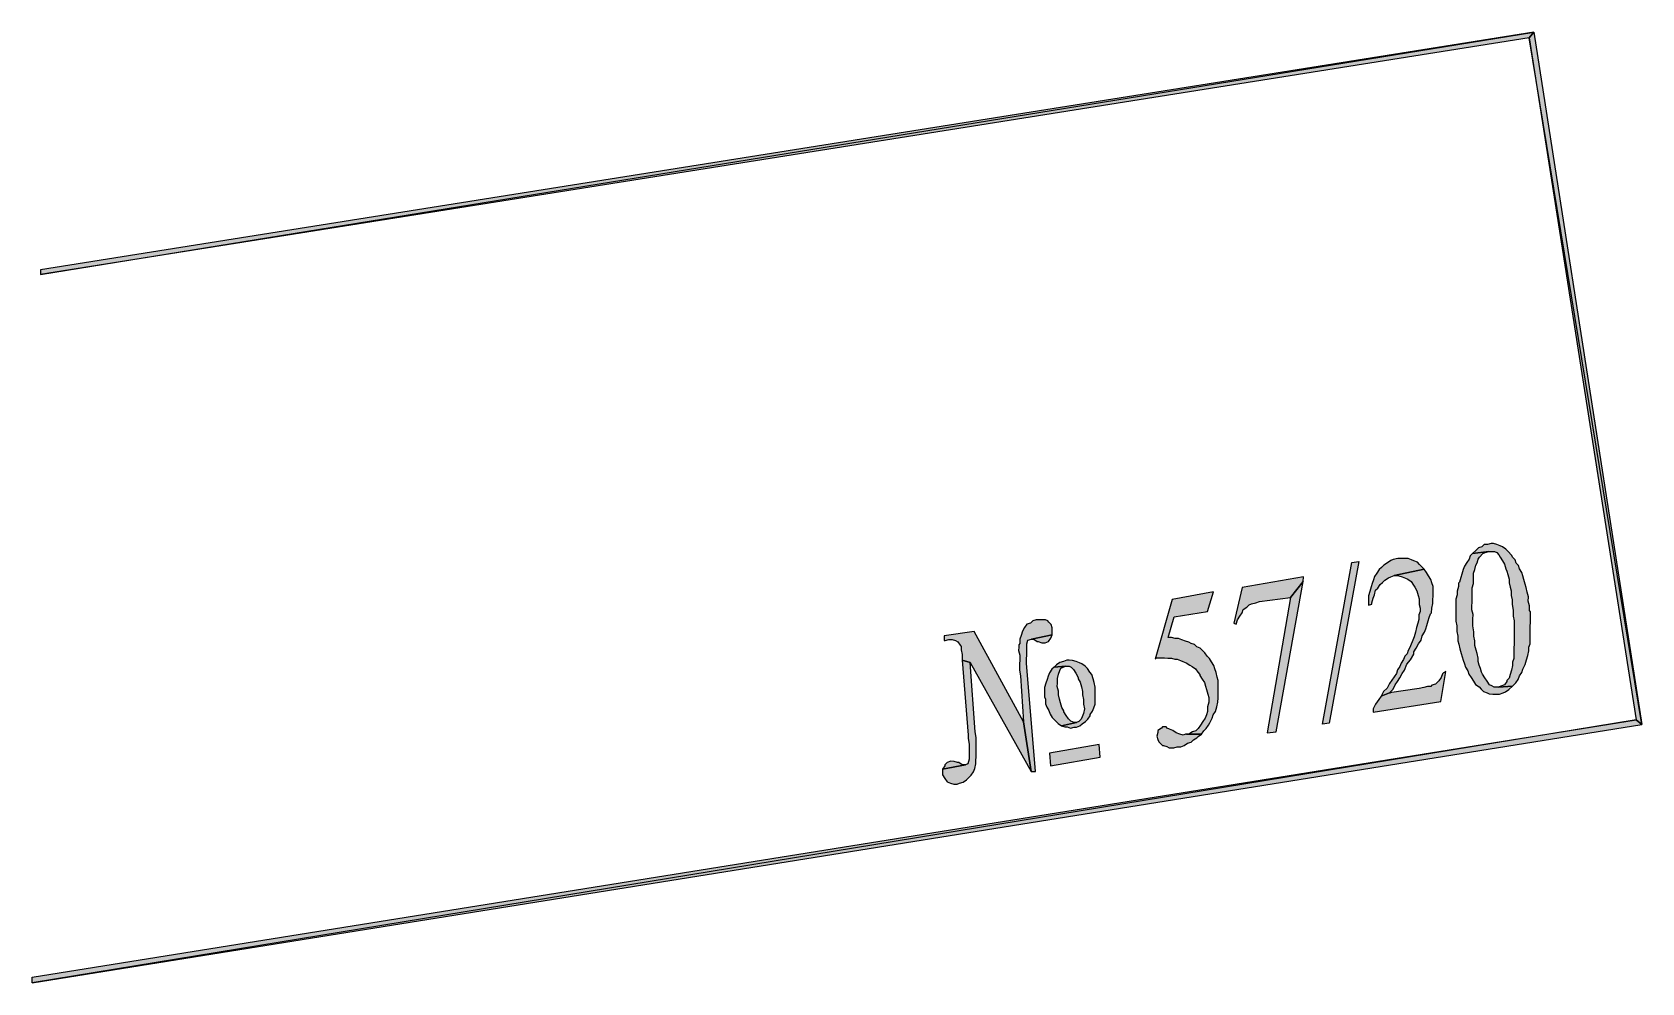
# Model space of a CAD drawing. Extents: x 2474 to 3317, y 1800 to 4862.
# Drawn here: x 2689.42 to 2718.85, y 4022.42 to 4039.79 of the extents above; entities that cross this region are included whole.
import ezdxf

# ---------------------------------------------------------------- set-up
doc = ezdxf.new("R2010")
doc.units = 0
doc.header["$MEASUREMENT"] = 0
doc.layers.add('at_Entity', color=7, linetype='Continuous')
doc.layers.add('at_Solid', color=7, linetype='Continuous')

msp = doc.modelspace()

# ---------------------------------------------------------------- hatches: boundary and pattern name
at = {"layer": 'at_Solid'}
for points in [[(2689.574, 4035.445), (2689.573, 4035.361), (2716.878, 4039.79)], [(2689.573, 4035.361), (2716.878, 4039.79), (2716.793, 4039.686)], [(2689.574, 4035.445), (2689.573, 4035.361), (2716.878, 4039.79)], [(2689.573, 4035.361), (2716.878, 4039.79), (2716.793, 4039.686)], [(2718.852, 4027.139), (2716.793, 4039.686), (2716.878, 4039.79)], [(2718.852, 4027.139), (2716.793, 4039.686), (2716.878, 4039.79)], [(2718.748, 4027.224), (2718.852, 4027.139), (2716.793, 4039.686)], [(2718.748, 4027.224), (2718.852, 4027.139), (2716.793, 4039.686)], [(2715.758, 4030.264), (2715.715, 4030.222), (2715.694, 4030.16), (2715.651, 4030.097), (2715.608, 4030.035), (2715.586, 4029.972), (2715.564, 4029.888), (2715.543, 4029.825), (2715.521, 4029.741), (2715.499, 4029.721), (2715.499, 4029.658), (2715.477, 4029.574), (2715.476, 4029.511), (2715.454, 4029.427), (2715.453, 4029.364), (2715.452, 4029.28), (2715.451, 4029.196), (2715.45, 4029.112), (2715.449, 4029.028), (2715.469, 4028.944), (2715.469, 4028.923), (2715.468, 4028.839), (2715.488, 4028.754), (2715.487, 4028.67), (2715.507, 4028.607), (2715.527, 4028.523), (2715.548, 4028.438), (2715.568, 4028.375), (2715.588, 4028.312), (2715.608, 4028.249), (2715.629, 4028.185), (2715.67, 4028.122), (2715.69, 4028.058), (2715.731, 4027.995), (2715.773, 4027.931), (2715.814, 4027.868), (2715.877, 4027.825), (2715.918, 4027.783), (2715.96, 4027.74), (2716.022, 4027.718), (2716.064, 4027.697), (2716.127, 4027.696), (2716.169, 4027.696), (2716.232, 4027.695), (2716.253, 4027.695), (2716.317, 4027.715), (2716.359, 4027.735), (2716.422, 4027.777), (2716.486, 4027.839), (2716.234, 4027.821), (2716.213, 4027.821), (2716.15, 4027.822), (2716.108, 4027.843), (2716.066, 4027.865), (2716.025, 4027.928), (2715.984, 4027.992), (2715.942, 4028.056), (2715.922, 4028.098), (2715.901, 4028.161), (2715.881, 4028.224), (2715.861, 4028.288), (2715.862, 4028.351), (2715.842, 4028.435), (2715.821, 4028.498), (2715.801, 4028.582), (2715.802, 4028.667), (2715.782, 4028.751), (2715.783, 4028.835), (2715.763, 4028.94), (2715.764, 4028.982), (2715.765, 4029.066), (2715.766, 4029.15), (2715.746, 4029.235), (2715.747, 4029.298), (2715.748, 4029.382), (2715.749, 4029.466), (2715.75, 4029.55), (2715.751, 4029.634), (2715.773, 4029.717), (2715.774, 4029.823), (2715.775, 4029.907), (2715.797, 4029.969), (2715.819, 4030.053), (2715.84, 4030.095), (2715.862, 4030.158), (2715.883, 4030.199), (2715.947, 4030.262), (2715.989, 4030.282), (2716.053, 4030.303)], [(2716.033, 4030.429), (2715.97, 4030.43), (2715.928, 4030.388), (2715.864, 4030.368), (2715.822, 4030.326), (2715.758, 4030.264), (2716.053, 4030.303), (2716.095, 4030.302), (2716.158, 4030.301), (2716.199, 4030.28), (2716.241, 4030.237), (2716.261, 4030.195), (2716.303, 4030.132), (2716.344, 4030.068), (2716.364, 4029.984), (2716.385, 4029.941), (2716.405, 4029.878), (2716.425, 4029.794), (2716.424, 4029.731), (2716.444, 4029.647), (2716.464, 4029.583), (2716.463, 4029.499), (2716.483, 4029.415), (2716.482, 4029.331), (2716.502, 4029.226), (2716.501, 4029.121), (2716.521, 4029.036), (2716.52, 4028.931), (2716.519, 4028.847), (2716.518, 4028.763), (2716.517, 4028.679), (2716.516, 4028.616), (2716.515, 4028.532), (2716.514, 4028.469), (2716.514, 4028.406), (2716.513, 4028.343), (2716.491, 4028.28), (2716.49, 4028.217), (2716.468, 4028.133), (2716.446, 4028.05), (2716.425, 4027.987), (2716.382, 4027.945), (2716.382, 4027.924), (2716.339, 4027.862), (2716.276, 4027.841), (2716.234, 4027.821), (2716.486, 4027.839), (2716.529, 4027.881), (2716.55, 4027.901), (2716.593, 4027.964), (2716.614, 4028.027), (2716.657, 4028.089), (2716.679, 4028.152), (2716.722, 4028.236), (2716.744, 4028.319), (2716.766, 4028.403), (2716.788, 4028.487), (2716.789, 4028.55), (2716.81, 4028.613), (2716.811, 4028.697), (2716.812, 4028.781), (2716.813, 4028.844), (2716.814, 4028.928), (2716.815, 4029.012), (2716.816, 4029.117), (2716.817, 4029.201), (2716.796, 4029.222), (2716.797, 4029.306), (2716.777, 4029.391), (2716.778, 4029.475), (2716.758, 4029.559), (2716.738, 4029.643), (2716.718, 4029.706), (2716.698, 4029.791), (2716.678, 4029.854), (2716.657, 4029.917), (2716.616, 4029.981), (2716.596, 4030.044), (2716.554, 4030.087), (2716.534, 4030.15), (2716.493, 4030.192), (2716.472, 4030.235), (2716.41, 4030.298), (2716.368, 4030.341), (2716.306, 4030.384), (2716.264, 4030.405), (2716.201, 4030.427), (2716.138, 4030.449), (2716.096, 4030.449)], [(2713.676, 4030.12), (2713.137, 4027.164), (2713.011, 4027.144), (2713.55, 4030.101)], [(2714.391, 4030.175), (2714.307, 4030.155), (2714.265, 4030.134), (2714.201, 4030.093), (2714.138, 4030.052), (2714.095, 4030.01), (2714.052, 4029.969), (2714.01, 4029.906), (2713.967, 4029.844), (2713.945, 4029.781), (2713.923, 4029.718), (2713.902, 4029.655), (2713.88, 4029.571), (2713.858, 4029.488), (2713.857, 4029.404), (2713.856, 4029.32), (2713.919, 4029.34), (2713.919, 4029.361), (2713.941, 4029.445), (2713.963, 4029.507), (2713.985, 4029.591), (2714.028, 4029.633), (2714.07, 4029.695), (2714.113, 4029.737), (2714.155, 4029.778), (2714.219, 4029.82), (2714.261, 4029.84), (2714.324, 4029.86), (2714.872, 4029.98), (2714.831, 4030.023), (2714.789, 4030.065), (2714.748, 4030.108), (2714.685, 4030.129), (2714.643, 4030.151), (2714.58, 4030.173), (2714.517, 4030.173), (2714.454, 4030.174)], [(2714.872, 4029.98), (2714.324, 4029.86), (2714.408, 4029.859), (2714.471, 4029.838), (2714.534, 4029.816), (2714.576, 4029.794), (2714.638, 4029.752), (2714.68, 4029.688), (2714.7, 4029.646), (2714.741, 4029.582), (2714.761, 4029.498), (2714.782, 4029.435), (2714.781, 4029.351), (2714.78, 4029.33), (2714.801, 4029.267), (2714.8, 4029.204), (2714.778, 4029.141), (2714.777, 4029.057), (2714.756, 4028.994), (2714.734, 4028.91), (2714.712, 4028.826), (2714.69, 4028.743), (2714.668, 4028.68), (2714.625, 4028.575), (2714.603, 4028.533), (2714.582, 4028.492), (2714.56, 4028.429), (2714.517, 4028.387), (2714.496, 4028.325), (2714.453, 4028.262), (2714.431, 4028.199), (2714.388, 4028.137), (2714.367, 4028.074), (2714.324, 4028.011), (2714.281, 4027.949), (2714.238, 4027.886), (2714.195, 4027.803), (2714.132, 4027.74), (2714.089, 4027.657), (2714.236, 4027.718), (2714.257, 4027.718), (2714.258, 4027.739), (2714.3, 4027.781), (2714.322, 4027.822), (2714.343, 4027.864), (2714.386, 4027.927), (2714.429, 4027.989), (2714.472, 4028.073), (2714.514, 4028.135), (2714.558, 4028.24), (2714.622, 4028.323), (2714.686, 4028.427), (2714.686, 4028.469), (2714.729, 4028.532), (2714.772, 4028.616), (2714.815, 4028.678), (2714.837, 4028.762), (2714.88, 4028.824), (2714.901, 4028.887), (2714.923, 4028.95), (2714.945, 4029.034), (2714.967, 4029.097), (2714.989, 4029.159), (2715.01, 4029.18), (2715.011, 4029.264), (2715.033, 4029.348), (2715.034, 4029.411), (2715.035, 4029.495), (2715.036, 4029.579), (2715.037, 4029.663), (2715.016, 4029.726), (2714.996, 4029.79), (2714.955, 4029.853), (2714.913, 4029.917)], [(2712.664, 4029.838), (2711.548, 4029.641), (2711.394, 4028.991), (2711.435, 4028.97), (2711.457, 4029.053), (2711.5, 4029.116), (2711.543, 4029.179), (2711.565, 4029.241), (2711.628, 4029.283), (2711.671, 4029.324), (2711.713, 4029.345), (2711.797, 4029.365), (2711.86, 4029.385), (2712.429, 4029.462), (2712.663, 4029.754)], [(2712.663, 4029.754), (2712.429, 4029.462), (2712, 4026.988), (2712.169, 4027.007)], [(2711.022, 4029.563), (2710.264, 4029.425), (2709.957, 4028.336), (2709.978, 4028.356), (2710.062, 4028.355), (2710.125, 4028.355), (2710.188, 4028.354), (2710.251, 4028.353), (2710.314, 4028.331), (2710.356, 4028.331), (2710.419, 4028.309), (2710.461, 4028.288), (2710.524, 4028.266), (2710.586, 4028.223), (2710.628, 4028.202), (2710.69, 4028.159), (2710.732, 4028.095), (2710.773, 4028.053), (2710.773, 4028.032), (2710.814, 4027.968), (2710.856, 4027.905), (2710.876, 4027.842), (2710.896, 4027.778), (2710.916, 4027.694), (2710.936, 4027.631), (2710.936, 4027.61), (2710.935, 4027.547), (2710.913, 4027.463), (2710.912, 4027.379), (2710.891, 4027.316), (2710.869, 4027.253), (2710.826, 4027.191), (2710.783, 4027.128), (2710.741, 4027.066), (2710.698, 4027.024), (2710.635, 4027.004), (2710.571, 4026.963), (2710.529, 4026.963), (2710.802, 4026.96), (2710.845, 4027.022), (2710.888, 4027.064), (2710.93, 4027.127), (2710.952, 4027.168), (2710.995, 4027.252), (2711.017, 4027.315), (2711.059, 4027.377), (2711.081, 4027.461), (2711.103, 4027.545), (2711.104, 4027.629), (2711.105, 4027.692), (2711.106, 4027.776), (2711.107, 4027.86), (2711.108, 4027.944), (2711.088, 4028.007), (2711.068, 4028.091), (2711.048, 4028.155), (2711.027, 4028.218), (2710.986, 4028.282), (2710.945, 4028.345), (2710.903, 4028.388), (2710.862, 4028.451), (2710.82, 4028.494), (2710.779, 4028.536), (2710.716, 4028.558), (2710.675, 4028.6), (2710.612, 4028.622), (2710.57, 4028.644), (2710.507, 4028.665), (2710.444, 4028.687), (2710.382, 4028.709), (2710.319, 4028.71), (2710.256, 4028.731), (2710.193, 4028.732), (2710.302, 4029.109), (2710.913, 4029.207)], [(2707.822, 4029.054), (2707.78, 4029.054), (2707.717, 4029.034), (2707.674, 4028.993), (2707.611, 4028.972), (2707.568, 4028.91), (2707.526, 4028.847), (2707.504, 4028.763), (2707.482, 4028.701), (2707.481, 4028.617), (2707.46, 4028.596), (2707.459, 4028.554), (2707.458, 4028.491), (2707.478, 4028.407), (2707.477, 4028.323), (2707.476, 4028.239), (2707.475, 4028.133), (2707.495, 4028.028), (2707.548, 4027.187), (2707.685, 4026.282), (2707.769, 4026.281), (2707.603, 4028.258), (2707.603, 4028.321), (2707.605, 4028.426), (2707.606, 4028.51), (2707.606, 4028.573), (2707.607, 4028.615), (2707.629, 4028.678), (2707.692, 4028.698), (2708.071, 4028.778), (2708.072, 4028.862), (2708.073, 4028.904), (2708.052, 4028.967), (2708.011, 4029.01), (2707.99, 4029.031), (2707.948, 4029.052), (2707.885, 4029.053)], [(2706.643, 4028.837), (2706.096, 4028.759), (2706.095, 4028.675), (2706.116, 4028.675), (2706.179, 4028.695), (2706.242, 4028.694), (2706.305, 4028.672), (2706.347, 4028.651), (2706.388, 4028.587), (2706.409, 4028.566), (2706.408, 4028.503), (2706.428, 4028.419), (2706.427, 4028.314), (2706.573, 4028.27), (2707.685, 4026.282), (2707.548, 4027.187)], [(2708.071, 4028.778), (2707.692, 4028.698), (2707.734, 4028.698), (2707.796, 4028.655), (2707.817, 4028.655), (2707.88, 4028.633), (2707.943, 4028.632), (2708.007, 4028.653), (2708.049, 4028.715)], [(2706.427, 4028.314), (2706.537, 4026.947), (2706.536, 4026.884), (2706.556, 4026.778), (2706.555, 4026.673), (2706.554, 4026.61), (2706.553, 4026.547), (2706.553, 4026.505), (2706.531, 4026.421), (2706.488, 4026.401), (2706.067, 4026.322), (2706.066, 4026.259), (2706.066, 4026.217), (2706.107, 4026.153), (2706.149, 4026.09), (2706.211, 4026.068), (2706.274, 4026.046), (2706.337, 4026.046), (2706.379, 4026.066), (2706.443, 4026.086), (2706.506, 4026.128), (2706.549, 4026.169), (2706.591, 4026.211), (2706.634, 4026.273), (2706.656, 4026.336), (2706.678, 4026.42), (2706.678, 4026.441), (2706.678, 4026.483), (2706.679, 4026.546), (2706.68, 4026.63), (2706.681, 4026.714), (2706.682, 4026.798), (2706.683, 4026.903), (2706.664, 4027.008), (2706.573, 4028.27)], [(2708.106, 4028.189), (2708.064, 4028.148), (2708.021, 4028.085), (2707.999, 4028.022), (2707.977, 4027.959), (2707.956, 4027.897), (2707.934, 4027.813), (2707.933, 4027.729), (2707.932, 4027.645), (2707.952, 4027.603), (2707.951, 4027.519), (2707.972, 4027.455), (2708.013, 4027.392), (2708.033, 4027.328), (2708.074, 4027.265), (2708.116, 4027.222), (2708.137, 4027.201), (2708.178, 4027.159), (2708.241, 4027.116), (2708.515, 4027.176), (2708.473, 4027.176), (2708.41, 4027.198), (2708.368, 4027.24), (2708.327, 4027.304), (2708.286, 4027.368), (2708.286, 4027.389), (2708.245, 4027.452), (2708.225, 4027.536), (2708.204, 4027.6), (2708.184, 4027.684), (2708.185, 4027.747), (2708.165, 4027.831), (2708.166, 4027.894), (2708.167, 4027.978), (2708.189, 4028.062), (2708.211, 4028.125), (2708.232, 4028.167), (2708.274, 4028.187), (2708.317, 4028.208)], [(2708.339, 4028.312), (2708.276, 4028.292), (2708.212, 4028.272), (2708.149, 4028.231), (2708.106, 4028.189), (2708.317, 4028.208), (2708.338, 4028.207), (2708.38, 4028.207), (2708.421, 4028.185), (2708.463, 4028.143), (2708.504, 4028.079), (2708.545, 4027.995), (2708.545, 4027.974), (2708.586, 4027.91), (2708.606, 4027.826), (2708.626, 4027.742), (2708.626, 4027.679), (2708.646, 4027.594), (2708.645, 4027.531), (2708.645, 4027.51), (2708.665, 4027.426), (2708.643, 4027.342), (2708.621, 4027.28), (2708.599, 4027.238), (2708.557, 4027.196), (2708.515, 4027.176), (2708.241, 4027.116), (2708.304, 4027.094), (2708.346, 4027.094), (2708.408, 4027.072), (2708.472, 4027.092), (2708.514, 4027.092), (2708.577, 4027.112), (2708.619, 4027.154), (2708.683, 4027.195), (2708.725, 4027.236), (2708.768, 4027.299), (2708.768, 4027.32), (2708.811, 4027.382), (2708.833, 4027.445), (2708.855, 4027.508), (2708.856, 4027.592), (2708.857, 4027.676), (2708.858, 4027.76), (2708.858, 4027.823), (2708.838, 4027.907), (2708.818, 4027.971), (2708.798, 4028.055), (2708.757, 4028.097), (2708.715, 4028.161), (2708.674, 4028.203), (2708.611, 4028.246), (2708.569, 4028.268), (2708.507, 4028.29), (2708.444, 4028.311), (2708.381, 4028.312)], [(2715.27, 4028.105), (2715.228, 4028.085), (2715.207, 4028.064), (2715.185, 4028.001), (2715.142, 4027.939), (2715.079, 4027.876), (2715.015, 4027.856), (2714.994, 4027.835), (2714.931, 4027.836), (2714.868, 4027.816), (2714.784, 4027.796), (2714.236, 4027.718), (2714.089, 4027.657), (2714.046, 4027.594), (2713.982, 4027.511), (2713.939, 4027.428), (2713.938, 4027.365), (2715.18, 4027.56)], [(2718.852, 4027.139), (2718.748, 4027.224), (2689.422, 4022.419)], [(2718.748, 4027.224), (2689.422, 4022.419), (2689.423, 4022.524)], [(2718.852, 4027.139), (2718.748, 4027.224), (2689.422, 4022.419)], [(2718.748, 4027.224), (2689.422, 4022.419), (2689.423, 4022.524)], [(2710.09, 4027.094), (2710.068, 4027.074), (2710.005, 4027.032), (2710.004, 4026.99), (2709.983, 4026.927), (2710.003, 4026.864), (2710.023, 4026.822), (2710.086, 4026.758), (2710.107, 4026.758), (2710.169, 4026.736), (2710.211, 4026.715), (2710.295, 4026.714), (2710.359, 4026.734), (2710.422, 4026.733), (2710.485, 4026.753), (2710.548, 4026.795), (2710.612, 4026.815), (2710.654, 4026.857), (2710.718, 4026.898), (2710.739, 4026.919), (2710.802, 4026.96), (2710.529, 4026.963), (2710.508, 4026.963), (2710.466, 4026.943), (2710.403, 4026.965), (2710.34, 4026.986), (2710.278, 4027.029), (2710.215, 4027.051), (2710.173, 4027.072), (2710.153, 4027.094)], [(2708.93, 4026.772), (2708.025, 4026.614), (2708.043, 4026.383), (2708.948, 4026.54)], [(2706.216, 4026.467), (2706.153, 4026.447), (2706.11, 4026.405), (2706.11, 4026.384), (2706.067, 4026.322), (2706.488, 4026.401), (2706.425, 4026.402), (2706.363, 4026.444), (2706.342, 4026.445), (2706.279, 4026.466)]]:
    msp.add_hatch(color=256, dxfattribs=at).paths.add_polyline_path(points)

# ---------------------------------------------------------------- linework, layer by layer
at = {"layer": 'at_Entity', "color": 7}
for points in [[(2689.574, 4035.445), (2689.573, 4035.361), (2716.878, 4039.79), (2689.574, 4035.445)], [(2689.573, 4035.361), (2716.878, 4039.79), (2716.793, 4039.686), (2689.573, 4035.361)], [(2689.574, 4035.445), (2689.573, 4035.361), (2716.878, 4039.79), (2689.574, 4035.445)], [(2689.573, 4035.361), (2716.878, 4039.79), (2716.793, 4039.686), (2689.573, 4035.361)], [(2718.852, 4027.139), (2716.793, 4039.686), (2716.878, 4039.79), (2718.852, 4027.139)], [(2718.852, 4027.139), (2716.793, 4039.686), (2716.878, 4039.79), (2718.852, 4027.139)], [(2718.748, 4027.224), (2718.852, 4027.139), (2716.793, 4039.686), (2718.748, 4027.224)], [(2718.748, 4027.224), (2718.852, 4027.139), (2716.793, 4039.686), (2718.748, 4027.224)], [(2718.852, 4027.139), (2718.748, 4027.224), (2689.422, 4022.419), (2718.852, 4027.139)], [(2718.748, 4027.224), (2689.422, 4022.419), (2689.423, 4022.524), (2718.748, 4027.224)], [(2718.852, 4027.139), (2718.748, 4027.224), (2689.422, 4022.419), (2718.852, 4027.139)], [(2718.748, 4027.224), (2689.422, 4022.419), (2689.423, 4022.524), (2718.748, 4027.224)]]:
    msp.add_lwpolyline(points, dxfattribs=at)
at = {"layer": 'at_Entity', "color": 0}
for points in [[(2715.758, 4030.264), (2715.715, 4030.222), (2715.694, 4030.16), (2715.651, 4030.097), (2715.608, 4030.035), (2715.586, 4029.972), (2715.564, 4029.888), (2715.543, 4029.825), (2715.521, 4029.741), (2715.499, 4029.721), (2715.499, 4029.658), (2715.477, 4029.574), (2715.476, 4029.511), (2715.454, 4029.427), (2715.453, 4029.364), (2715.452, 4029.28), (2715.451, 4029.196), (2715.45, 4029.112), (2715.449, 4029.028), (2715.469, 4028.944), (2715.469, 4028.923), (2715.468, 4028.839), (2715.488, 4028.754), (2715.487, 4028.67), (2715.507, 4028.607), (2715.527, 4028.523), (2715.548, 4028.438), (2715.568, 4028.375), (2715.588, 4028.312), (2715.608, 4028.249), (2715.629, 4028.185), (2715.67, 4028.122), (2715.69, 4028.058), (2715.731, 4027.995), (2715.773, 4027.931), (2715.814, 4027.868), (2715.877, 4027.825), (2715.918, 4027.783), (2715.96, 4027.74), (2716.022, 4027.718), (2716.064, 4027.697), (2716.127, 4027.696), (2716.169, 4027.696), (2716.232, 4027.695), (2716.253, 4027.695), (2716.317, 4027.715), (2716.359, 4027.735), (2716.422, 4027.777), (2716.486, 4027.839), (2716.234, 4027.821), (2716.213, 4027.821), (2716.15, 4027.822), (2716.108, 4027.843), (2716.066, 4027.865), (2716.025, 4027.928), (2715.984, 4027.992), (2715.942, 4028.056), (2715.922, 4028.098), (2715.901, 4028.161), (2715.881, 4028.224), (2715.861, 4028.288), (2715.862, 4028.351), (2715.842, 4028.435), (2715.821, 4028.498), (2715.801, 4028.582), (2715.802, 4028.667), (2715.782, 4028.751), (2715.783, 4028.835), (2715.763, 4028.94), (2715.764, 4028.982), (2715.765, 4029.066), (2715.766, 4029.15), (2715.746, 4029.235), (2715.747, 4029.298), (2715.748, 4029.382), (2715.749, 4029.466), (2715.75, 4029.55), (2715.751, 4029.634), (2715.751, 4029.634), (2715.773, 4029.717), (2715.774, 4029.823), (2715.775, 4029.907), (2715.797, 4029.969), (2715.819, 4030.053), (2715.84, 4030.095), (2715.862, 4030.158), (2715.883, 4030.199), (2715.947, 4030.262), (2715.989, 4030.282), (2716.053, 4030.303), (2715.758, 4030.264)], [(2716.033, 4030.429), (2715.97, 4030.43), (2715.928, 4030.388), (2715.864, 4030.368), (2715.822, 4030.326), (2715.758, 4030.264), (2716.053, 4030.303), (2716.095, 4030.302), (2716.158, 4030.301), (2716.199, 4030.28), (2716.241, 4030.237), (2716.261, 4030.195), (2716.303, 4030.132), (2716.344, 4030.068), (2716.364, 4029.984), (2716.385, 4029.941), (2716.405, 4029.878), (2716.425, 4029.794), (2716.424, 4029.731), (2716.444, 4029.647), (2716.464, 4029.583), (2716.463, 4029.499), (2716.483, 4029.415), (2716.482, 4029.331), (2716.502, 4029.226), (2716.502, 4029.226), (2716.501, 4029.121), (2716.521, 4029.036), (2716.52, 4028.931), (2716.519, 4028.847), (2716.518, 4028.763), (2716.517, 4028.679), (2716.516, 4028.616), (2716.515, 4028.532), (2716.514, 4028.469), (2716.514, 4028.406), (2716.513, 4028.343), (2716.491, 4028.28), (2716.49, 4028.217), (2716.468, 4028.133), (2716.446, 4028.05), (2716.425, 4027.987), (2716.382, 4027.945), (2716.382, 4027.924), (2716.339, 4027.862), (2716.276, 4027.841), (2716.234, 4027.821), (2716.486, 4027.839), (2716.529, 4027.881), (2716.55, 4027.901), (2716.593, 4027.964), (2716.614, 4028.027), (2716.657, 4028.089), (2716.679, 4028.152), (2716.722, 4028.236), (2716.744, 4028.319), (2716.766, 4028.403), (2716.766, 4028.403), (2716.788, 4028.487), (2716.789, 4028.55), (2716.81, 4028.613), (2716.811, 4028.697), (2716.812, 4028.781), (2716.813, 4028.844), (2716.814, 4028.928), (2716.815, 4029.012), (2716.816, 4029.117), (2716.817, 4029.201), (2716.796, 4029.222), (2716.797, 4029.306), (2716.777, 4029.391), (2716.778, 4029.475), (2716.758, 4029.559), (2716.738, 4029.643), (2716.718, 4029.706), (2716.698, 4029.791), (2716.678, 4029.854), (2716.657, 4029.917), (2716.616, 4029.981), (2716.596, 4030.044), (2716.554, 4030.087), (2716.534, 4030.15), (2716.493, 4030.192), (2716.472, 4030.235), (2716.41, 4030.298), (2716.368, 4030.341), (2716.306, 4030.384), (2716.264, 4030.405), (2716.201, 4030.427), (2716.138, 4030.449), (2716.096, 4030.449), (2716.033, 4030.429)], [(2713.676, 4030.12), (2713.137, 4027.164), (2713.011, 4027.144), (2713.55, 4030.101), (2713.676, 4030.12), (2713.676, 4030.12)], [(2714.391, 4030.175), (2714.307, 4030.155), (2714.265, 4030.134), (2714.201, 4030.093), (2714.138, 4030.052), (2714.095, 4030.01), (2714.052, 4029.969), (2714.01, 4029.906), (2713.967, 4029.844), (2713.945, 4029.781), (2713.923, 4029.718), (2713.902, 4029.655), (2713.88, 4029.571), (2713.858, 4029.488), (2713.857, 4029.404), (2713.856, 4029.32), (2713.919, 4029.34), (2713.919, 4029.361), (2713.941, 4029.445), (2713.963, 4029.507), (2713.985, 4029.591), (2714.028, 4029.633), (2714.07, 4029.695), (2714.113, 4029.737), (2714.155, 4029.778), (2714.219, 4029.82), (2714.261, 4029.84), (2714.324, 4029.86), (2714.872, 4029.98), (2714.831, 4030.023), (2714.789, 4030.065), (2714.748, 4030.108), (2714.685, 4030.129), (2714.643, 4030.151), (2714.58, 4030.173), (2714.517, 4030.173), (2714.454, 4030.174), (2714.391, 4030.175)], [(2714.872, 4029.98), (2714.324, 4029.86), (2714.408, 4029.859), (2714.471, 4029.838), (2714.534, 4029.816), (2714.576, 4029.794), (2714.638, 4029.752), (2714.68, 4029.688), (2714.7, 4029.646), (2714.741, 4029.582), (2714.761, 4029.498), (2714.782, 4029.435), (2714.781, 4029.351), (2714.78, 4029.33), (2714.801, 4029.267), (2714.8, 4029.204), (2714.778, 4029.141), (2714.777, 4029.057), (2714.756, 4028.994), (2714.734, 4028.91), (2714.712, 4028.826), (2714.69, 4028.743), (2714.668, 4028.68), (2714.625, 4028.575), (2714.603, 4028.533), (2714.582, 4028.492), (2714.56, 4028.429), (2714.517, 4028.387), (2714.496, 4028.325), (2714.453, 4028.262), (2714.431, 4028.199), (2714.388, 4028.137), (2714.367, 4028.074), (2714.324, 4028.011), (2714.281, 4027.949), (2714.238, 4027.886), (2714.195, 4027.803), (2714.132, 4027.74), (2714.089, 4027.657), (2714.236, 4027.718), (2714.257, 4027.718), (2714.258, 4027.739), (2714.3, 4027.781), (2714.322, 4027.822), (2714.343, 4027.864), (2714.386, 4027.927), (2714.429, 4027.989), (2714.472, 4028.073), (2714.514, 4028.135), (2714.558, 4028.24), (2714.622, 4028.323), (2714.686, 4028.427), (2714.686, 4028.469), (2714.729, 4028.532), (2714.772, 4028.616), (2714.815, 4028.678), (2714.837, 4028.762), (2714.88, 4028.824), (2714.901, 4028.887), (2714.923, 4028.95), (2714.945, 4029.034), (2714.967, 4029.097), (2714.989, 4029.159), (2715.01, 4029.18), (2715.011, 4029.264), (2715.033, 4029.348), (2715.034, 4029.411), (2715.035, 4029.495), (2715.036, 4029.579), (2715.036, 4029.579), (2715.037, 4029.663), (2715.016, 4029.726), (2714.996, 4029.79), (2714.955, 4029.853), (2714.913, 4029.917), (2714.872, 4029.98)], [(2712.664, 4029.838), (2711.548, 4029.641), (2711.394, 4028.991), (2711.435, 4028.97), (2711.457, 4029.053), (2711.5, 4029.116), (2711.543, 4029.179), (2711.565, 4029.241), (2711.628, 4029.283), (2711.628, 4029.283), (2711.671, 4029.324), (2711.713, 4029.345), (2711.797, 4029.365), (2711.86, 4029.385), (2712.429, 4029.462), (2712.663, 4029.754), (2712.664, 4029.838)], [(2712.663, 4029.754), (2712.429, 4029.462), (2712, 4026.988), (2712.169, 4027.007), (2712.169, 4027.007), (2712.663, 4029.754)], [(2711.022, 4029.563), (2710.264, 4029.425), (2709.957, 4028.336), (2709.978, 4028.356), (2710.062, 4028.355), (2710.125, 4028.355), (2710.188, 4028.354), (2710.251, 4028.353), (2710.314, 4028.331), (2710.356, 4028.331), (2710.419, 4028.309), (2710.461, 4028.288), (2710.524, 4028.266), (2710.586, 4028.223), (2710.628, 4028.202), (2710.69, 4028.159), (2710.732, 4028.095), (2710.773, 4028.053), (2710.773, 4028.032), (2710.814, 4027.968), (2710.856, 4027.905), (2710.876, 4027.842), (2710.896, 4027.778), (2710.916, 4027.694), (2710.936, 4027.631), (2710.936, 4027.61), (2710.935, 4027.547), (2710.913, 4027.463), (2710.912, 4027.379), (2710.891, 4027.316), (2710.869, 4027.253), (2710.826, 4027.191), (2710.783, 4027.128), (2710.741, 4027.066), (2710.698, 4027.024), (2710.635, 4027.004), (2710.571, 4026.963), (2710.529, 4026.963), (2710.802, 4026.96), (2710.845, 4027.022), (2710.888, 4027.064), (2710.93, 4027.127), (2710.952, 4027.168), (2710.995, 4027.252), (2711.017, 4027.315), (2711.059, 4027.377), (2711.081, 4027.461), (2711.081, 4027.461), (2711.103, 4027.545), (2711.104, 4027.629), (2711.105, 4027.692), (2711.106, 4027.776), (2711.107, 4027.86), (2711.107, 4027.86), (2711.108, 4027.944), (2711.088, 4028.007), (2711.068, 4028.091), (2711.048, 4028.155), (2711.027, 4028.218), (2710.986, 4028.282), (2710.945, 4028.345), (2710.903, 4028.388), (2710.862, 4028.451), (2710.82, 4028.494), (2710.779, 4028.536), (2710.716, 4028.558), (2710.675, 4028.6), (2710.612, 4028.622), (2710.57, 4028.644), (2710.507, 4028.665), (2710.444, 4028.687), (2710.382, 4028.709), (2710.319, 4028.71), (2710.256, 4028.731), (2710.193, 4028.732), (2710.302, 4029.109), (2710.913, 4029.207), (2711.022, 4029.563)], [(2707.822, 4029.054), (2707.78, 4029.054), (2707.717, 4029.034), (2707.674, 4028.993), (2707.611, 4028.972), (2707.568, 4028.91), (2707.568, 4028.91), (2707.526, 4028.847), (2707.504, 4028.763), (2707.482, 4028.701), (2707.481, 4028.617), (2707.46, 4028.596), (2707.459, 4028.554), (2707.458, 4028.491), (2707.478, 4028.407), (2707.477, 4028.323), (2707.476, 4028.239), (2707.475, 4028.133), (2707.495, 4028.028), (2707.548, 4027.187), (2707.685, 4026.282), (2707.769, 4026.281), (2707.603, 4028.258), (2707.603, 4028.321), (2707.605, 4028.426), (2707.606, 4028.51), (2707.606, 4028.573), (2707.607, 4028.615), (2707.629, 4028.678), (2707.692, 4028.698), (2708.071, 4028.778), (2708.072, 4028.862), (2708.073, 4028.904), (2708.052, 4028.967), (2708.011, 4029.01), (2707.99, 4029.031), (2707.948, 4029.052), (2707.885, 4029.053), (2707.822, 4029.054)], [(2706.643, 4028.837), (2706.096, 4028.759), (2706.095, 4028.675), (2706.116, 4028.675), (2706.179, 4028.695), (2706.242, 4028.694), (2706.305, 4028.672), (2706.347, 4028.651), (2706.388, 4028.587), (2706.409, 4028.566), (2706.408, 4028.503), (2706.428, 4028.419), (2706.427, 4028.314), (2706.573, 4028.27), (2707.685, 4026.282), (2707.548, 4027.187), (2706.643, 4028.837)], [(2708.071, 4028.778), (2707.692, 4028.698), (2707.734, 4028.698), (2707.796, 4028.655), (2707.817, 4028.655), (2707.88, 4028.633), (2707.943, 4028.632), (2707.943, 4028.632), (2708.007, 4028.653), (2708.049, 4028.715), (2708.071, 4028.778)], [(2706.427, 4028.314), (2706.537, 4026.947), (2706.536, 4026.884), (2706.556, 4026.778), (2706.555, 4026.673), (2706.554, 4026.61), (2706.553, 4026.547), (2706.553, 4026.505), (2706.553, 4026.505), (2706.531, 4026.421), (2706.488, 4026.401), (2706.067, 4026.322), (2706.066, 4026.259), (2706.066, 4026.217), (2706.107, 4026.153), (2706.149, 4026.09), (2706.149, 4026.09), (2706.211, 4026.068), (2706.274, 4026.046), (2706.337, 4026.046), (2706.379, 4026.066), (2706.443, 4026.086), (2706.506, 4026.128), (2706.549, 4026.169), (2706.591, 4026.211), (2706.634, 4026.273), (2706.656, 4026.336), (2706.678, 4026.42), (2706.678, 4026.441), (2706.678, 4026.483), (2706.679, 4026.546), (2706.68, 4026.63), (2706.681, 4026.714), (2706.682, 4026.798), (2706.683, 4026.903), (2706.664, 4027.008), (2706.573, 4028.27), (2706.427, 4028.314)], [(2708.106, 4028.189), (2708.064, 4028.148), (2708.021, 4028.085), (2707.999, 4028.022), (2707.977, 4027.959), (2707.956, 4027.897), (2707.934, 4027.813), (2707.933, 4027.729), (2707.932, 4027.645), (2707.952, 4027.603), (2707.951, 4027.519), (2707.972, 4027.455), (2708.013, 4027.392), (2708.033, 4027.328), (2708.074, 4027.265), (2708.116, 4027.222), (2708.137, 4027.201), (2708.178, 4027.159), (2708.241, 4027.116), (2708.515, 4027.176), (2708.473, 4027.176), (2708.41, 4027.198), (2708.368, 4027.24), (2708.327, 4027.304), (2708.286, 4027.368), (2708.286, 4027.389), (2708.245, 4027.452), (2708.225, 4027.536), (2708.204, 4027.6), (2708.184, 4027.684), (2708.185, 4027.747), (2708.165, 4027.831), (2708.166, 4027.894), (2708.167, 4027.978), (2708.189, 4028.062), (2708.211, 4028.125), (2708.232, 4028.167), (2708.274, 4028.187), (2708.317, 4028.208), (2708.106, 4028.189)], [(2708.339, 4028.312), (2708.276, 4028.292), (2708.212, 4028.272), (2708.149, 4028.231), (2708.106, 4028.189), (2708.317, 4028.208), (2708.338, 4028.207), (2708.38, 4028.207), (2708.421, 4028.185), (2708.463, 4028.143), (2708.504, 4028.079), (2708.545, 4027.995), (2708.545, 4027.974), (2708.586, 4027.91), (2708.606, 4027.826), (2708.626, 4027.742), (2708.626, 4027.679), (2708.646, 4027.594), (2708.645, 4027.531), (2708.645, 4027.51), (2708.665, 4027.426), (2708.643, 4027.342), (2708.621, 4027.28), (2708.599, 4027.238), (2708.557, 4027.196), (2708.515, 4027.176), (2708.241, 4027.116), (2708.304, 4027.094), (2708.346, 4027.094), (2708.408, 4027.072), (2708.472, 4027.092), (2708.514, 4027.092), (2708.577, 4027.112), (2708.619, 4027.154), (2708.683, 4027.195), (2708.725, 4027.236), (2708.768, 4027.299), (2708.768, 4027.32), (2708.811, 4027.382), (2708.833, 4027.445), (2708.855, 4027.508), (2708.856, 4027.592), (2708.857, 4027.676), (2708.858, 4027.76), (2708.858, 4027.823), (2708.838, 4027.907), (2708.818, 4027.971), (2708.798, 4028.055), (2708.757, 4028.097), (2708.715, 4028.161), (2708.674, 4028.203), (2708.611, 4028.246), (2708.569, 4028.268), (2708.507, 4028.29), (2708.444, 4028.311), (2708.381, 4028.312), (2708.339, 4028.312)], [(2715.27, 4028.105), (2715.228, 4028.085), (2715.207, 4028.064), (2715.185, 4028.001), (2715.142, 4027.939), (2715.142, 4027.939), (2715.079, 4027.876), (2715.015, 4027.856), (2714.994, 4027.835), (2714.931, 4027.836), (2714.868, 4027.816), (2714.784, 4027.796), (2714.236, 4027.718), (2714.089, 4027.657), (2714.046, 4027.594), (2713.982, 4027.511), (2713.939, 4027.428), (2713.938, 4027.365), (2715.18, 4027.56), (2715.27, 4028.105)], [(2710.09, 4027.094), (2710.068, 4027.074), (2710.005, 4027.032), (2710.004, 4026.99), (2709.983, 4026.927), (2710.003, 4026.864), (2710.023, 4026.822), (2710.086, 4026.758), (2710.107, 4026.758), (2710.169, 4026.736), (2710.211, 4026.715), (2710.295, 4026.714), (2710.359, 4026.734), (2710.359, 4026.734), (2710.422, 4026.733), (2710.485, 4026.753), (2710.548, 4026.795), (2710.612, 4026.815), (2710.654, 4026.857), (2710.718, 4026.898), (2710.739, 4026.919), (2710.802, 4026.96), (2710.529, 4026.963), (2710.508, 4026.963), (2710.466, 4026.943), (2710.403, 4026.965), (2710.34, 4026.986), (2710.278, 4027.029), (2710.215, 4027.051), (2710.173, 4027.072), (2710.153, 4027.094), (2710.09, 4027.094)], [(2708.93, 4026.772), (2708.025, 4026.614), (2708.043, 4026.383), (2708.948, 4026.54), (2708.948, 4026.54), (2708.93, 4026.772)], [(2706.216, 4026.467), (2706.153, 4026.447), (2706.11, 4026.405), (2706.11, 4026.384), (2706.067, 4026.322), (2706.488, 4026.401), (2706.488, 4026.401), (2706.425, 4026.402), (2706.363, 4026.444), (2706.342, 4026.445), (2706.279, 4026.466), (2706.216, 4026.467)]]:
    msp.add_lwpolyline(points, dxfattribs=at)

doc.saveas('drawing.dxf')
